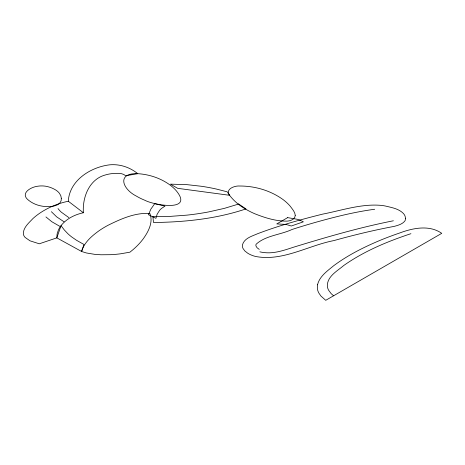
<?xml version="1.0" encoding="UTF-8"?>
<svg xmlns="http://www.w3.org/2000/svg" width="465" height="465" viewBox="0 0 465 465"><rect width="100%" height="100%" fill="white"/><g stroke="black" fill="none" stroke-linecap="round" stroke-linejoin="round"><path stroke-width="0.7" d="M68.297 201.24C69.471 180.286 90.844 166.976 109.955 164.796A22.465 12.974 0 0 1 117.924 164.999C125.201 165.947 132.107 169.074 137.791 173.678C149.143 174.398 160.402 178.078 169.673 184.739A60.101 34.695 0 0 1 176.322 190.824C194.196 212.517 153.305 204.914 145.092 200.369A57.509 33.201 0 0 1 136.332 196.079C121.9 188.813 116.843 172.718 137.791 173.678L125.707 175.77C121.906 172.335 115.965 173.416 111.257 173.707A25.842 14.921 0 0 0 105.683 174.875C89.315 178.979 82.259 197.329 83.404 212.749C75.307 214.452 67.396 218.236 61.915 224.578A50.894 29.382 0 0 0 58.34 230.169L57.09 234.029L56.817 237.871L81.596 251.478L86.321 252.954L94.726 254.349L100.952 254.774L110.763 254.686A73.883 42.652 0 0 0 120.627 253.797L129.938 252.175L133.095 249.595A115.622 66.757 0 0 0 143.179 238.923C148.294 231.814 153.45 222.305 149.881 213.447C134.978 212.54 120.883 218.922 107.857 225.374A100.539 58.044 0 0 0 98.667 231.018C91.506 236.261 84.066 242.602 81.596 251.478L84.008 244.503L76.597 240.329L71.912 237.109A71.395 41.216 0 0 1 67.838 233.674L64.257 229.902L61.049 225.659L56.817 237.871L39.292 243.8L29.969 240.806L25.116 237.423A16.159 9.329 0 0 1 23.401 234.331C22.843 227.792 28.923 222.886 32.957 218.533A84.502 48.784 0 0 1 40.804 212.488C49.156 207.053 58.549 203.263 68.297 201.24L83.404 212.749M410.932 233.686C387.403 241.48 364.147 251.117 343.798 265.474C337.294 271.037 326.692 276.565 327.389 286.539A29.394 16.967 0 0 0 328.592 290.189L331.15 293.63L333.579 295.787M393.407 220.776C359.497 227.478 326.267 237.162 293.246 247.299C284.069 250.315 274.565 253.657 264.736 252.646A20.855 12.043 0 0 1 259.859 251.827M374.674 209.262C354.365 211.953 334.469 217.039 314.776 222.566A513.261 296.327 0 0 0 292.043 229.472C280.732 234.808 265.41 235.552 256.116 244.259A7.521 4.342 0 0 0 255.983 246.026L257.064 247.752L259.255 249.385M59.84 226.356L51.83 221.735L45.942 216.94M64.071 221.822L56.666 216.853L51.377 211.703M68.901 217.637L61.258 212.133A45.861 26.476 0 0 1 58.026 208.564M405.521 218.283L405.335 219.962A11.294 6.522 0 0 1 404.358 221.607C401.708 224.38 397.813 225.391 394.233 226.374C373.912 230.163 353.795 235.034 333.887 240.585C307.94 245.596 282.703 261.661 255.576 256.465A23.122 13.351 0 0 1 247.694 253.193L244.788 250.908L243.032 248.49A17.193 9.928 0 0 1 242.486 244.764C244.334 238.185 252.018 236.185 257.517 233.756C278.738 225.653 300.686 219.585 322.716 214.109C342.124 210.337 361.758 203.478 381.777 205.431A29.016 16.752 0 0 1 387.211 206.454C392.867 207.785 399.034 209.058 403.271 213.354A18.74 10.817 0 0 1 405.085 216.196L405.521 218.283M61.322 198.259C61.874 204.798 54.283 206.483 49.203 206.623C42.1 206.849 34.747 205.024 29.068 200.63C19.158 193.609 30.87 186.825 38.142 186.174A13.526 7.812 0 0 1 40.693 185.93C46.035 185.686 51.383 187.308 55.905 190.104A21.832 12.602 0 0 1 59.462 193.347L60.805 195.748L61.322 198.259M295.258 215.312C295.211 219.335 290.579 220.881 287.236 221.125C276.082 221.328 265.102 217.864 254.837 213.778A80.044 46.215 0 0 1 244.561 208.506C237.609 204.344 231.471 198.764 227.228 191.818L216.202 189.005A131.63 75.998 0 0 0 201.362 186.267L186.936 184.646L170.423 184.146L177.677 188.331L229.646 195.306C224.81 189.081 234.773 185.558 239.649 186.017C255.047 185.954 270.671 190.58 283.168 199.659A68.744 39.688 0 0 1 290.224 206.222C292.223 208.977 294.891 211.778 295.258 215.312M317.531 284.795L317.339 288.155A34.032 19.646 0 0 0 318.804 292.973L320.914 296.025L325.727 300.32L441.75 233.337C429.154 224.502 412.49 228.146 399.162 233.174A256.959 148.352 0 0 0 379.492 240.597C363.421 247.374 347.698 255.291 333.672 265.736C327.331 270.979 319.56 276.297 317.531 284.795M148.806 214.127L148.672 214.847L155.92 218.335L157.17 214.167L159.681 210.221A25.819 14.903 0 0 1 161.698 208.326L164.988 206.123L154.711 203.682L150.782 209.262L148.806 214.127M287.655 217.637L276.78 223.915L286.08 224.432L291.282 226.007L303.366 221.822L300.146 220.236A20.954 12.096 0 0 0 297.565 219.329L287.655 217.637M238.708 204.03L224.403 208.355L208.901 211.866A163.936 94.651 0 0 1 186.953 215.132L169.969 216.405L152.898 216.591L153.502 222.52C184.71 222.125 216.248 218.922 245.962 208.913L238.708 204.03"/></g></svg>
